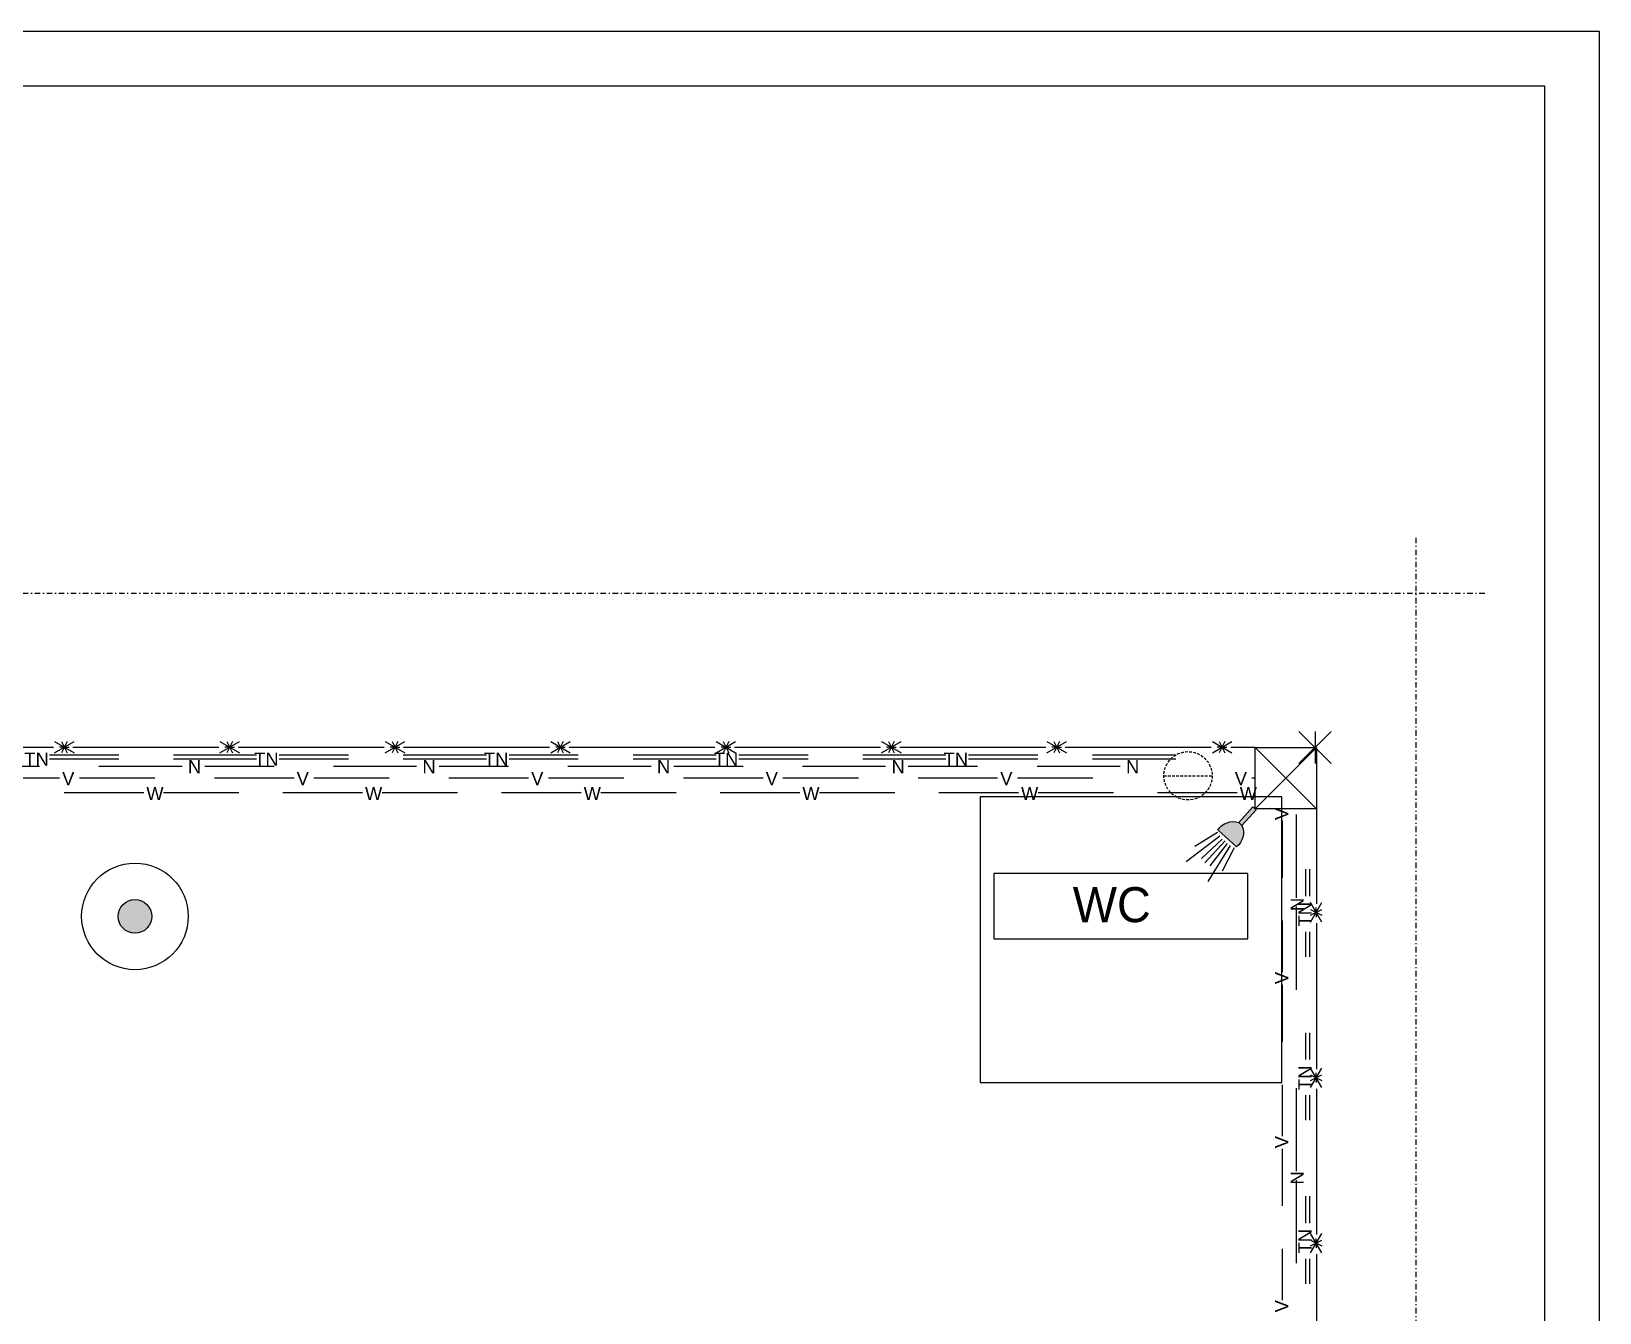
# Model space of a CAD drawing. Extents: x 122166 to 123167, y -5853 to -5259.
# Drawn here: x 123023.9 to 123167.2, y -5376.4 to -5259.3 of the extents above; entities that cross this region are included whole.
import ezdxf

# ---------------------------------------------------------------- set-up
doc = ezdxf.new("R2010")
doc.units = 0
doc.linetypes.add('DASHDOTX2', pattern=[2, 1, -0.5, 0, -0.5])
doc.linetypes.add('DASHED2', pattern=[0.375, 0.25, -0.125])
doc.layers.get('0').update_dxf_attribs({"linetype": 'CONTINUOUS'})
for name, color, linetype in [('coffa', 6, 'CONTINUOUS'), ('KHUNG', 5, 'CONTINUOUS'), ('KICHTHUOC', 1, 'CONTINUOUS'), ('Layer1', 4, 'DASHED2'), ('LAYER3', 6, 'CONTINUOUS'), ('Layer4', 2, 'DASHDOTX2'), ('LOP1', 3, 'CONTINUOUS'), ('text', 4, 'CONTINUOUS'), ('tuong-cot', 6, 'CONTINUOUS')]:
    doc.layers.add(name, color=color, linetype=linetype)
doc.styles.get("Standard").update_dxf_attribs({"font": 'VTIMESN.TTF'})
doc.styles.add('TH', font='VTIMESN.TTF', dxfattribs={"height": 350})

# ---------------------------------------------------------------- blocks, each defined once
blk = doc.blocks.new('A$C1A8935D4')
at = {"layer": 'LOP1'}
h = blk.add_hatch(color=256, dxfattribs=at)
h.paths.add_polyline_path([(339, 330), (339, 260, 0.340508), (651, 95), (651, 494, 0.340508)])
h.paths.add_polyline_path([(339, 260), (339, 330), (0, 330), (0, 260)])
blk.add_arc((602, 381), 290, 204.5986, 279.8151)
for p, q in [((686, 477), (1094, 590)), ((704, 408), (1372, 529)), ((651, 494), (651, 95)), ((704, 295), (1181, 295)), ((712, 347), (1164, 382)), ((686, 113), (1094, 0)), ((704, 182), (1372, 61)), ((712, 243), (1164, 208))]:
    blk.add_line(p, q, dxfattribs=at)
blk.add_lwpolyline([(0, 260), (339, 260), (339, 330), (0, 330)], close=True, dxfattribs=at)
blk.add_arc((602, 209), 290, 80.1849, 155.4014, dxfattribs=at)

msp = doc.modelspace()

# ---------------------------------------------------------------- hatches: boundary and pattern name
at = {"layer": 'coffa', "linetype": 'Continuous'}
msp.add_hatch(color=7, dxfattribs=at).paths.add_polyline_path([(123034.911, -5340.158, 1), (123031.836, -5340.158, 1)])

# ---------------------------------------------------------------- linework, layer by layer
at = {"layer": 'coffa', "color": 2, "linetype": 'Continuous'}
for points in [[(123162.219, -5848.265), (123162.219, -5264.265), (122331.219, -5264.265), (122331.219, -5848.265)], [(123110.6, -5355.338), (123138.193, -5355.338), (123138.193, -5329.23), (123110.6, -5329.23)]]:
    msp.add_lwpolyline(points, close=True, dxfattribs=at)
at = {"layer": 'coffa', "color": 7, "linetype": 'Continuous'}
for radius in [4.869, 1.538]:
    msp.add_circle((123033.374, -5340.158), radius, dxfattribs=at)
at = {"layer": 'KHUNG'}
msp.add_lwpolyline([(123167.219, -5853.265), (123167.219, -5259.265), (122326.219, -5259.265), (122326.219, -5853.265)], close=True, dxfattribs=at)
at = {"layer": 'KICHTHUOC', "color": 3, "linetype": 'Continuous'}
msp.add_lwpolyline([(123111.869, -5342.204), (123135.085, -5342.204), (123135.085, -5336.228), (123111.869, -5336.228)], close=True, dxfattribs=at)
at = {"layer": 'Layer1', "color": 2, "linetype": 'Continuous', "ltscale": 0.8}
for p, q in [((123025.918, -5324.72), (123012.584, -5324.72)), ((123026.025, -5324.165), (123027.807, -5325.22)), ((123026.025, -5325.22), (123027.807, -5324.165)), ((123026.916, -5324.692), (123026.476, -5324.692)), ((123026.656, -5324.165), (123027.175, -5325.22)), ((123027.175, -5324.165), (123026.656, -5325.22)), ((123026.916, -5324.692), (123027.355, -5324.692)), ((123041.033, -5324.72), (123027.7, -5324.72)), ((123041.14, -5324.165), (123042.922, -5325.22)), ((123041.14, -5325.22), (123042.922, -5324.165)), ((123042.031, -5324.692), (123041.592, -5324.692)), ((123041.771, -5324.165), (123042.291, -5325.22)), ((123042.291, -5324.165), (123041.771, -5325.22)), ((123042.031, -5324.692), (123042.47, -5324.692)), ((123056.148, -5324.72), (123042.815, -5324.72)), ((123056.255, -5324.165), (123058.037, -5325.22)), ((123056.255, -5325.22), (123058.037, -5324.165)), ((123057.146, -5324.692), (123056.707, -5324.692)), ((123056.887, -5324.165), (123057.406, -5325.22)), ((123057.406, -5324.165), (123056.887, -5325.22)), ((123057.146, -5324.692), (123057.586, -5324.692)), ((123071.264, -5324.72), (123057.93, -5324.72)), ((123071.371, -5324.165), (123073.153, -5325.22)), ((123071.371, -5325.22), (123073.153, -5324.165)), ((123072.262, -5324.692), (123071.822, -5324.692)), ((123072.002, -5324.165), (123072.521, -5325.22)), ((123072.521, -5324.165), (123072.002, -5325.22)), ((123072.262, -5324.692), (123072.701, -5324.692)), ((123086.379, -5324.72), (123073.046, -5324.72)), ((123086.486, -5324.165), (123088.268, -5325.22)), ((123086.486, -5325.22), (123088.268, -5324.165)), ((123087.377, -5324.692), (123086.938, -5324.692)), ((123087.117, -5324.165), (123087.637, -5325.22)), ((123087.637, -5324.165), (123087.117, -5325.22)), ((123087.377, -5324.692), (123087.817, -5324.692)), ((123101.494, -5324.72), (123088.161, -5324.72)), ((123101.601, -5324.165), (123103.384, -5325.22)), ((123101.601, -5325.22), (123103.384, -5324.165)), ((123102.493, -5324.692), (123102.053, -5324.692)), ((123102.233, -5324.165), (123102.752, -5325.22)), ((123102.752, -5324.165), (123102.233, -5325.22)), ((123102.493, -5324.692), (123102.932, -5324.692)), ((123116.61, -5324.72), (123103.276, -5324.72)), ((123116.717, -5324.165), (123118.499, -5325.22)), ((123116.717, -5325.22), (123118.499, -5324.165)), ((123117.608, -5324.692), (123117.168, -5324.692)), ((123117.348, -5324.165), (123117.868, -5325.22)), ((123117.868, -5324.165), (123117.348, -5325.22)), ((123117.608, -5324.692), (123118.047, -5324.692)), ((123131.725, -5324.72), (123118.392, -5324.72)), ((123131.832, -5324.165), (123133.614, -5325.22)), ((123131.832, -5325.22), (123133.614, -5324.165)), ((123132.723, -5324.692), (123132.284, -5324.692)), ((123132.464, -5324.165), (123132.983, -5325.22)), ((123132.983, -5324.165), (123132.464, -5325.22)), ((123132.723, -5324.692), (123133.163, -5324.692)), ((123135.739, -5324.72), (123133.507, -5324.72)), ((123141.339, -5324.72), (123135.739, -5330.32)), ((123135.739, -5324.72), (123141.339, -5330.32)), ((123141.339, -5330.32), (123141.339, -5339.005)), ((123141.838, -5340.68), (123140.783, -5338.898)), ((123140.783, -5340.68), (123141.838, -5338.898)), ((123140.783, -5340.68), (123141.838, -5338.898)), ((123141.838, -5340.68), (123140.783, -5338.898)), ((123140.783, -5340.68), (123141.838, -5338.898)), ((123141.838, -5340.68), (123140.783, -5338.898)), ((123140.783, -5340.68), (123141.838, -5338.898)), ((123141.838, -5340.68), (123140.783, -5338.898)), ((123140.783, -5340.68), (123141.838, -5338.898)), ((123141.838, -5340.68), (123140.783, -5338.898)), ((123140.783, -5340.68), (123141.838, -5338.898)), ((123141.838, -5340.68), (123140.783, -5338.898)), ((123140.783, -5340.68), (123141.838, -5338.898)), ((123141.838, -5340.68), (123140.783, -5338.898)), ((123140.783, -5340.68), (123141.838, -5338.898)), ((123141.838, -5340.68), (123140.783, -5338.898)), ((123140.783, -5339.529), (123141.838, -5340.049)), ((123140.783, -5340.049), (123141.838, -5339.529)), ((123140.783, -5340.049), (123141.838, -5339.529)), ((123140.783, -5339.529), (123141.838, -5340.049)), ((123140.783, -5340.049), (123141.838, -5339.529)), ((123140.783, -5339.529), (123141.838, -5340.049)), ((123140.783, -5340.049), (123141.838, -5339.529)), ((123140.783, -5339.529), (123141.838, -5340.049)), ((123140.783, -5340.049), (123141.838, -5339.529)), ((123140.783, -5339.529), (123141.838, -5340.049)), ((123140.783, -5340.049), (123141.838, -5339.529)), ((123140.783, -5339.529), (123141.838, -5340.049)), ((123140.783, -5340.049), (123141.838, -5339.529)), ((123140.783, -5339.529), (123141.838, -5340.049)), ((123140.783, -5340.049), (123141.838, -5339.529)), ((123140.783, -5339.529), (123141.838, -5340.049)), ((123141.311, -5339.789), (123141.311, -5339.349)), ((123141.311, -5339.789), (123141.311, -5339.349)), ((123141.311, -5339.789), (123141.311, -5339.349)), ((123141.311, -5339.789), (123141.311, -5339.349)), ((123141.311, -5339.789), (123141.311, -5339.349)), ((123141.311, -5339.789), (123141.311, -5339.349)), ((123141.311, -5339.789), (123141.311, -5339.349)), ((123141.311, -5339.789), (123141.311, -5339.349)), ((123141.311, -5339.789), (123141.311, -5340.228)), ((123141.311, -5339.789), (123141.311, -5340.228)), ((123141.311, -5339.789), (123141.311, -5340.228)), ((123141.311, -5339.789), (123141.311, -5340.228)), ((123141.311, -5339.789), (123141.311, -5340.228)), ((123141.311, -5339.789), (123141.311, -5340.228)), ((123141.311, -5339.789), (123141.311, -5340.228)), ((123141.311, -5339.789), (123141.311, -5340.228)), ((123141.339, -5340.787), (123141.339, -5354.12)), ((123141.838, -5355.795), (123140.783, -5354.013)), ((123140.783, -5355.795), (123141.838, -5354.013)), ((123140.783, -5355.795), (123141.838, -5354.013)), ((123141.838, -5355.795), (123140.783, -5354.013)), ((123140.783, -5355.795), (123141.838, -5354.013)), ((123141.838, -5355.795), (123140.783, -5354.013)), ((123140.783, -5355.795), (123141.838, -5354.013)), ((123141.838, -5355.795), (123140.783, -5354.013)), ((123140.783, -5355.795), (123141.838, -5354.013)), ((123141.838, -5355.795), (123140.783, -5354.013)), ((123140.783, -5355.795), (123141.838, -5354.013)), ((123141.838, -5355.795), (123140.783, -5354.013)), ((123140.783, -5355.795), (123141.838, -5354.013)), ((123141.838, -5355.795), (123140.783, -5354.013)), ((123140.783, -5355.795), (123141.838, -5354.013)), ((123141.838, -5355.795), (123140.783, -5354.013)), ((123140.783, -5354.645), (123141.838, -5355.164)), ((123140.783, -5355.164), (123141.838, -5354.645)), ((123140.783, -5355.164), (123141.838, -5354.645)), ((123140.783, -5354.645), (123141.838, -5355.164)), ((123140.783, -5355.164), (123141.838, -5354.645)), ((123140.783, -5354.645), (123141.838, -5355.164)), ((123140.783, -5355.164), (123141.838, -5354.645)), ((123140.783, -5354.645), (123141.838, -5355.164)), ((123140.783, -5355.164), (123141.838, -5354.645)), ((123140.783, -5354.645), (123141.838, -5355.164)), ((123140.783, -5355.164), (123141.838, -5354.645)), ((123140.783, -5354.645), (123141.838, -5355.164)), ((123140.783, -5355.164), (123141.838, -5354.645)), ((123140.783, -5354.645), (123141.838, -5355.164)), ((123140.783, -5355.164), (123141.838, -5354.645)), ((123140.783, -5354.645), (123141.838, -5355.164)), ((123141.311, -5354.904), (123141.311, -5354.465)), ((123141.311, -5354.904), (123141.311, -5354.465)), ((123141.311, -5354.904), (123141.311, -5354.465)), ((123141.311, -5354.904), (123141.311, -5354.465)), ((123141.311, -5354.904), (123141.311, -5354.465)), ((123141.311, -5354.904), (123141.311, -5354.465)), ((123141.311, -5354.904), (123141.311, -5354.465)), ((123141.311, -5354.904), (123141.311, -5354.465)), ((123141.311, -5354.904), (123141.311, -5355.344)), ((123141.311, -5354.904), (123141.311, -5355.344)), ((123141.311, -5354.904), (123141.311, -5355.344)), ((123141.311, -5354.904), (123141.311, -5355.344)), ((123141.311, -5354.904), (123141.311, -5355.344)), ((123141.311, -5354.904), (123141.311, -5355.344)), ((123141.311, -5354.904), (123141.311, -5355.344)), ((123141.311, -5354.904), (123141.311, -5355.344)), ((123141.339, -5355.902), (123141.339, -5369.236)), ((123141.838, -5370.911), (123140.783, -5369.129)), ((123140.783, -5370.911), (123141.838, -5369.129)), ((123140.783, -5370.911), (123141.838, -5369.129)), ((123141.838, -5370.911), (123140.783, -5369.129)), ((123140.783, -5370.911), (123141.838, -5369.129)), ((123141.838, -5370.911), (123140.783, -5369.129)), ((123140.783, -5370.911), (123141.838, -5369.129)), ((123141.838, -5370.911), (123140.783, -5369.129)), ((123140.783, -5370.911), (123141.838, -5369.129)), ((123141.838, -5370.911), (123140.783, -5369.129)), ((123140.783, -5370.911), (123141.838, -5369.129)), ((123141.838, -5370.911), (123140.783, -5369.129)), ((123140.783, -5370.911), (123141.838, -5369.129)), ((123141.838, -5370.911), (123140.783, -5369.129)), ((123140.783, -5370.911), (123141.838, -5369.129)), ((123141.838, -5370.911), (123140.783, -5369.129)), ((123140.783, -5369.76), (123141.838, -5370.279)), ((123140.783, -5370.279), (123141.838, -5369.76)), ((123140.783, -5370.279), (123141.838, -5369.76)), ((123140.783, -5369.76), (123141.838, -5370.279)), ((123140.783, -5370.279), (123141.838, -5369.76)), ((123140.783, -5369.76), (123141.838, -5370.279)), ((123140.783, -5370.279), (123141.838, -5369.76)), ((123140.783, -5369.76), (123141.838, -5370.279)), ((123140.783, -5370.279), (123141.838, -5369.76)), ((123140.783, -5369.76), (123141.838, -5370.279)), ((123140.783, -5370.279), (123141.838, -5369.76)), ((123140.783, -5369.76), (123141.838, -5370.279)), ((123140.783, -5370.279), (123141.838, -5369.76)), ((123140.783, -5369.76), (123141.838, -5370.279)), ((123140.783, -5370.279), (123141.838, -5369.76)), ((123140.783, -5369.76), (123141.838, -5370.279)), ((123141.311, -5370.02), (123141.311, -5369.58)), ((123141.311, -5370.02), (123141.311, -5369.58)), ((123141.311, -5370.02), (123141.311, -5369.58)), ((123141.311, -5370.02), (123141.311, -5369.58)), ((123141.311, -5370.02), (123141.311, -5369.58)), ((123141.311, -5370.02), (123141.311, -5369.58)), ((123141.311, -5370.02), (123141.311, -5369.58)), ((123141.311, -5370.02), (123141.311, -5369.58)), ((123141.311, -5370.02), (123141.311, -5370.459)), ((123141.311, -5370.02), (123141.311, -5370.459)), ((123141.311, -5370.02), (123141.311, -5370.459)), ((123141.311, -5370.02), (123141.311, -5370.459)), ((123141.311, -5370.02), (123141.311, -5370.459)), ((123141.311, -5370.02), (123141.311, -5370.459)), ((123141.311, -5370.02), (123141.311, -5370.459)), ((123141.311, -5370.02), (123141.311, -5370.459)), ((123141.339, -5371.018), (123141.339, -5384.351))]:
    msp.add_line(p, q, dxfattribs=at)
at = {"layer": 'Layer1', "color": 7}
msp.add_line((123127.398, -5327.305), (123131.813, -5327.305), dxfattribs=at)
at = {"layer": 'Layer1', "color": 2, "linetype": 'Continuous', "ltscale": 0.8}
msp.add_lwpolyline([(123141.339, -5330.32), (123135.739, -5330.32), (123135.739, -5324.72), (123141.339, -5324.72)], close=True, dxfattribs=at)
at = {"layer": 'Layer1', "color": 7}
msp.add_circle((123129.606, -5327.305), 2.207, dxfattribs=at)
at = {"layer": 'LAYER3', "linetype": 'DASHDOTX2', "ltscale": 0.5}
for p, q in [((123150.423, -5305.543), (123150.423, -5486.856)), ((122764.619, -5310.602), (123156.914, -5310.602))]:
    msp.add_line(p, q, dxfattribs=at)
at = {"layer": 'LAYER3', "linetype": 'Continuous'}
for p, q in [((123142.681, -5323.253), (123139.741, -5326.188)), ((123142.681, -5326.188), (123139.741, -5323.253)), ((123141.211, -5323.253), (123141.211, -5326.188))]:
    msp.add_line(p, q, dxfattribs=at)
at = {"layer": 'tuong-cot'}
for p, q in [((123018.325, -5326.434), (123024.653, -5326.434)), ((123018.325, -5326.434), (123024.653, -5326.434)), ((123025.56, -5325.39), (123031.889, -5325.39)), ((123025.56, -5325.74), (123031.889, -5325.74)), ((123030.084, -5326.434), (123037.684, -5326.434)), ((123030.084, -5326.434), (123037.684, -5326.434)), ((123036.889, -5325.39), (123044.489, -5325.39)), ((123036.889, -5325.74), (123044.489, -5325.74)), ((123039.755, -5326.434), (123046.084, -5326.434)), ((123039.755, -5326.434), (123046.084, -5326.434)), ((123046.56, -5325.39), (123052.889, -5325.39)), ((123046.56, -5325.74), (123052.889, -5325.74)), ((123051.514, -5326.434), (123059.114, -5326.434)), ((123051.514, -5326.434), (123059.114, -5326.434)), ((123057.889, -5325.39), (123065.489, -5325.39)), ((123057.889, -5325.74), (123065.489, -5325.74)), ((123061.186, -5326.434), (123067.514, -5326.434)), ((123061.186, -5326.434), (123067.514, -5326.434)), ((123067.56, -5325.39), (123073.889, -5325.39)), ((123067.56, -5325.74), (123073.889, -5325.74)), ((123072.945, -5326.434), (123080.545, -5326.434)), ((123072.945, -5326.434), (123080.545, -5326.434)), ((123078.889, -5325.39), (123086.489, -5325.39)), ((123078.889, -5325.74), (123086.489, -5325.74)), ((123082.616, -5326.434), (123088.945, -5326.434)), ((123082.616, -5326.434), (123088.945, -5326.434)), ((123088.56, -5325.39), (123094.889, -5325.39)), ((123088.56, -5325.74), (123094.889, -5325.74)), ((123094.376, -5326.434), (123101.976, -5326.434)), ((123094.376, -5326.434), (123101.976, -5326.434)), ((123099.889, -5325.39), (123107.489, -5325.39)), ((123099.889, -5325.74), (123107.489, -5325.74)), ((123104.047, -5326.434), (123110.376, -5326.434)), ((123104.047, -5326.434), (123110.376, -5326.434)), ((123109.56, -5325.39), (123115.889, -5325.39)), ((123109.56, -5325.74), (123115.889, -5325.74)), ((123115.806, -5326.434), (123123.406, -5326.434)), ((123115.806, -5326.434), (123123.406, -5326.434)), ((123120.889, -5325.39), (123128.489, -5325.39)), ((123120.889, -5325.74), (123128.489, -5325.74)), ((123026.485, -5327.52), (123019.21, -5327.52)), ((123035.187, -5327.52), (123028.296, -5327.52)), ((123047.915, -5327.52), (123040.64, -5327.52)), ((123056.618, -5327.52), (123049.726, -5327.52)), ((123069.346, -5327.52), (123062.071, -5327.52)), ((123078.048, -5327.52), (123071.157, -5327.52)), ((123090.777, -5327.52), (123083.502, -5327.52)), ((123099.479, -5327.52), (123092.588, -5327.52)), ((123112.207, -5327.52), (123104.932, -5327.52)), ((123120.91, -5327.52), (123114.018, -5327.52)), ((123135.739, -5327.52), (123135.449, -5327.52)), ((123034.175, -5328.874), (123026.9, -5328.874)), ((123042.878, -5328.874), (123035.986, -5328.874)), ((123054.159, -5328.874), (123046.883, -5328.874)), ((123062.861, -5328.874), (123055.969, -5328.874)), ((123074.142, -5328.874), (123066.867, -5328.874)), ((123082.844, -5328.874), (123075.953, -5328.874)), ((123094.125, -5328.874), (123086.85, -5328.874)), ((123102.827, -5328.874), (123095.936, -5328.874)), ((123114.108, -5328.874), (123106.833, -5328.874)), ((123122.81, -5328.874), (123115.919, -5328.874)), ((123134.091, -5328.874), (123126.816, -5328.874)), ((123139.519, -5338.453), (123139.519, -5330.853)), ((123138.233, -5336.618), (123138.233, -5331.402)), ((123140.383, -5338.292), (123140.383, -5335.847)), ((123140.383, -5338.292), (123140.383, -5335.847)), ((123140.733, -5338.292), (123140.733, -5335.847)), ((123140.733, -5338.292), (123140.733, -5335.847)), ((123139.519, -5346.853), (123139.519, -5339.253)), ((123138.233, -5345.229), (123138.233, -5340.539)), ((123140.383, -5343.847), (123140.383, -5341.561)), ((123140.383, -5343.847), (123140.383, -5341.561)), ((123140.733, -5343.847), (123140.733, -5341.561)), ((123140.733, -5343.847), (123140.733, -5341.561)), ((123138.233, -5351.618), (123138.233, -5346.402)), ((123140.383, -5353.236), (123140.383, -5350.791)), ((123140.383, -5353.236), (123140.383, -5350.791)), ((123140.733, -5353.236), (123140.733, -5350.791)), ((123140.733, -5353.236), (123140.733, -5350.791)), ((123138.233, -5360.229), (123138.233, -5355.539)), ((123139.519, -5363.453), (123139.519, -5355.853)), ((123140.383, -5358.791), (123140.383, -5356.504)), ((123140.383, -5358.791), (123140.383, -5356.504)), ((123140.733, -5358.791), (123140.733, -5356.504)), ((123140.733, -5358.791), (123140.733, -5356.504)), ((123138.233, -5366.618), (123138.233, -5361.402)), ((123139.519, -5371.853), (123139.519, -5364.253)), ((123140.383, -5368.18), (123140.383, -5365.735)), ((123140.383, -5368.18), (123140.383, -5365.735)), ((123140.733, -5368.18), (123140.733, -5365.735)), ((123140.733, -5368.18), (123140.733, -5365.735)), ((123138.233, -5375.229), (123138.233, -5370.539)), ((123140.383, -5373.735), (123140.383, -5371.448)), ((123140.383, -5373.735), (123140.383, -5371.448)), ((123140.733, -5373.735), (123140.733, -5371.448)), ((123140.733, -5373.735), (123140.733, -5371.448))]:
    msp.add_line(p, q, dxfattribs=at)

# ---------------------------------------------------------------- block references
at = {"layer": 'LOP1', "xscale": -0.005710978196978153, "yscale": 0.005710978195565986, "zscale": 0.005710978195985724, "rotation": 47.7360094857554}
msp.add_blockref('A$C1A8935D4', (123136.937, -5331.409), dxfattribs=at)

# ---------------------------------------------------------------- texts
at = {"layer": 'Layer4', "color": 3, "linetype": 'Continuous', "ltscale": 0.5, "insert": (123119.074, -5337.483), "char_height": 3.2, "width": 36.4084, "attachment_point": 1, "style": 'TH'}
msp.add_mtext('WC', dxfattribs=at)
at = {"layer": 'text', "char_height": 1.2, "width": 1.53541, "attachment_point": 1}
for s, insert in [('{\\fVNI-Helve|b0|i0|c0|p2;TN}', (123023.272, -5325.182)), ('{\\fVNI-Helve|b0|i0|c0|p2;TN}', (123044.272, -5325.182)), ('{\\fVNI-Helve|b0|i0|c0|p2;TN}', (123065.272, -5325.182)), ('{\\fVNI-Helve|b0|i0|c0|p2;TN}', (123086.272, -5325.182)), ('{\\fVNI-Helve|b0|i0|c0|p2;TN}', (123107.272, -5325.182)), ('{\\fVNI-Helve|b0|i0|c0|p2;N}', (123038.218, -5325.876)), ('{\\fVNI-Helve|b0|i0|c0|p2;N}', (123038.218, -5325.876)), ('{\\fVNI-Helve|b0|i0|c0|p2;N}', (123059.649, -5325.876)), ('{\\fVNI-Helve|b0|i0|c0|p2;N}', (123059.649, -5325.876)), ('{\\fVNI-Helve|b0|i0|c0|p2;N}', (123081.08, -5325.876)), ('{\\fVNI-Helve|b0|i0|c0|p2;N}', (123081.08, -5325.876)), ('{\\fVNI-Helve|b0|i0|c0|p2;N}', (123102.51, -5325.876)), ('{\\fVNI-Helve|b0|i0|c0|p2;N}', (123102.51, -5325.876)), ('{\\fVNI-Helve|b0|i0|c0|p2;N}', (123123.941, -5325.876)), ('{\\fVNI-Helve|b0|i0|c0|p2;N}', (123123.941, -5325.876)), ('{\\fVNI-Helve|b0|i0|c0|p2;V}', (123026.722, -5326.962)), ('{\\fVNI-Helve|b0|i0|c0|p2;V}', (123048.152, -5326.962)), ('{\\fVNI-Helve|b0|i0|c0|p2;V}', (123069.583, -5326.962)), ('{\\fVNI-Helve|b0|i0|c0|p2;V}', (123091.013, -5326.962)), ('{\\fVNI-Helve|b0|i0|c0|p2;V}', (123112.444, -5326.962)), ('{\\fVNI-Helve|b0|i0|c0|p2;V}', (123133.875, -5326.962)), ('{\\fVNI-Helve|b0|i0|c0|p2;W}', (123034.412, -5328.316)), ('{\\fVNI-Helve|b0|i0|c0|p2;W}', (123054.395, -5328.316)), ('{\\fVNI-Helve|b0|i0|c0|p2;W}', (123074.378, -5328.316)), ('{\\fVNI-Helve|b0|i0|c0|p2;W}', (123094.361, -5328.316)), ('{\\fVNI-Helve|b0|i0|c0|p2;W}', (123114.344, -5328.316)), ('{\\fVNI-Helve|b0|i0|c0|p2;W}', (123134.328, -5328.316))]:
    msp.add_mtext(s, dxfattribs=dict(at, insert=insert))
at = {"layer": 'text', "extrusion": (0, 0, -1), "char_height": 1.2, "width": 1.53541, "attachment_point": 1, "text_direction": (0, -1, 0)}
for insert in [(123137.568, -5330.229), (123137.568, -5345.229), (123137.568, -5360.229), (123137.568, -5375.229)]:
    msp.add_mtext('{\\fVNI-Helve|b0|i0|c0|p2;V}', dxfattribs=dict(at, insert=insert))
at = {"layer": 'text', "char_height": 1.2, "attachment_point": 1}
for s, insert, width, rotation in [('{\\fVNI-Helve|b0|i0|c0|p2;N}', (123140.183, -5338.453), 1.53541, 270), ('{\\fVNI-Helve|b0|i0|c0|p2;TN}', (123139.689, -5341.074), 2.46812, 90), ('{\\fVNI-Helve|b0|i0|c0|p2;TN}', (123139.689, -5341.074), 2.46812, 90), ('{\\fVNI-Helve|b0|i0|c0|p2;TN}', (123139.689, -5356.018), 2.46812, 90), ('{\\fVNI-Helve|b0|i0|c0|p2;TN}', (123139.689, -5356.018), 2.46812, 90), ('{\\fVNI-Helve|b0|i0|c0|p2;N}', (123140.183, -5363.453), 1.53541, 270), ('{\\fVNI-Helve|b0|i0|c0|p2;TN}', (123139.689, -5370.961), 2.46812, 90), ('{\\fVNI-Helve|b0|i0|c0|p2;TN}', (123139.689, -5370.961), 2.46812, 90)]:
    msp.add_mtext(s, dxfattribs=dict(at, insert=insert, width=width, rotation=rotation))

doc.saveas('drawing.dxf')
